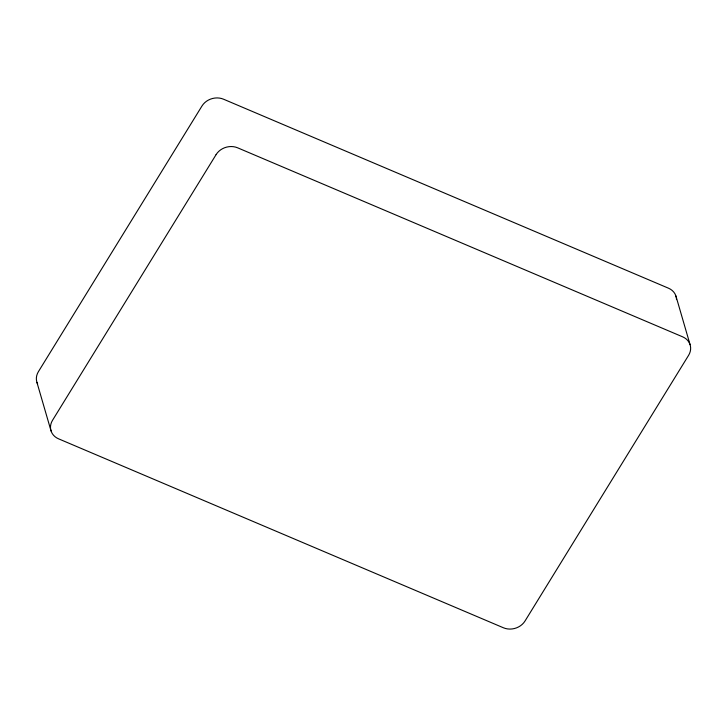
<?xml version="1.0" encoding="UTF-8"?>
<svg xmlns="http://www.w3.org/2000/svg" width="727" height="727" viewBox="0 0 727 727"><rect width="100%" height="100%" fill="white"/><g stroke="black" fill="none" stroke-linecap="round" stroke-linejoin="round"><path stroke-width="1.09" d="M675.946 296.043L690.077 344.662M36.923 382.338L51.054 430.957M676.528 299.597A15.994 13.749 -16.2 0 0 668.486 288.201L223.543 99.208A15.994 13.749 -16.2 0 0 201.97 106.006L38.395 371.679A15.994 13.749 -16.2 0 0 37.613 384.001M216.092 154.624L52.526 420.297A15.994 13.749 -16.2 0 0 58.514 438.799L503.457 627.792A15.994 13.749 -16.2 0 0 525.03 620.994L688.605 355.321A15.994 13.749 -16.2 0 0 682.608 336.819L237.665 147.826A15.994 13.749 -16.2 0 0 216.092 154.624"/></g></svg>
